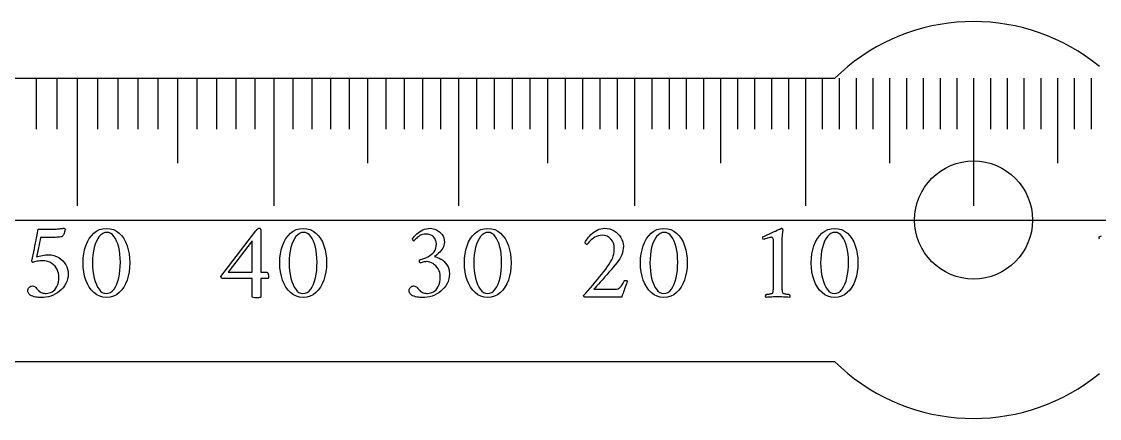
# Model space of a CAD drawing. Header units: millimetres. Extents: x -76 to 76, y -7 to 7.
# Drawn here: x -35.74 to 4.72, y -7.45 to 7.45 of the extents above; entities that cross this region are included whole.
import ezdxf

# ---------------------------------------------------------------- set-up
doc = ezdxf.new("R2010")
doc.units = ezdxf.units.MM
for name, color, linetype in [('CUT_INNER', 6, 'Continuous'), ('CUT_OUTER', 1, 'Continuous'), ('ENGRAVE', 7, 'Continuous'), ('ENGRAVE_FINE', 8, 'Continuous'), ('GUIDE', 3, 'Continuous'), ('TEXT', 5, 'Continuous')]:
    doc.layers.add(name, color=color, linetype=linetype)

msp = doc.modelspace()

# ---------------------------------------------------------------- linework, layer by layer
at = {"layer": 'CUT_INNER'}
msp.add_circle((0, 0), 2.2145, dxfattribs=at)
at = {"layer": 'CUT_OUTER'}
msp.add_lwpolyline([(-4.725, -5.7574), (-5.2075, -5.32), (-76, -5.32), (-76, 5.32), (-5.2075, 5.32), (-4.725, 5.7574)], dxfattribs=at)
for start, end in [(50.625, 129.375), (230.625, 309.375)]:
    msp.add_arc((0, 0), 7.448, start, end, dxfattribs=at)
at = {"layer": 'ENGRAVE'}
for points in [[(-33.6441, 5.32), (-33.6441, 0.532)], [(-29.8855, 5.32), (-29.8855, 2.128)], [(-26.2605, 5.32), (-26.2605, 0.532)], [(-22.7488, 5.32), (-22.7488, 2.128)], [(-19.3325, 5.32), (-19.3325, 0.532)], [(-15.9953, 5.32), (-15.9953, 2.128)], [(-12.722, 5.32), (-12.722, 0.532)], [(-9.4987, 5.32), (-9.4987, 2.128)], [(-6.3123, 5.32), (-6.3123, 0.532)], [(-3.1501, 5.32), (-3.1501, 2.128)], [(0, 5.32), (0, 0.532)], [(0, 5.32), (0, 0.532)], [(3.1501, 5.32), (3.1501, 2.128)]]:
    msp.add_lwpolyline(points, dxfattribs=at)
at = {"layer": 'ENGRAVE_FINE'}
for points in [[(-35.1899, 5.32), (-35.1899, 3.4048)], [(-34.4138, 5.32), (-34.4138, 3.4048)], [(-32.8806, 5.32), (-32.8806, 3.4048)], [(-32.1232, 5.32), (-32.1232, 3.4048)], [(-31.3717, 5.32), (-31.3717, 3.4048)], [(-30.6259, 5.32), (-30.6259, 3.4048)], [(-29.1505, 5.32), (-29.1505, 3.4048)], [(-28.4206, 5.32), (-28.4206, 3.4048)], [(-27.6958, 5.32), (-27.6958, 3.4048)], [(-26.9758, 5.32), (-26.9758, 3.4048)], [(-25.5497, 5.32), (-25.5497, 3.4048)], [(-24.8432, 5.32), (-24.8432, 3.4048)], [(-24.1411, 5.32), (-24.1411, 3.4048)], [(-23.443, 5.32), (-23.443, 3.4048)], [(-22.0585, 5.32), (-22.0585, 3.4048)], [(-21.3718, 5.32), (-21.3718, 3.4048)], [(-20.6887, 5.32), (-20.6887, 3.4048)], [(-20.009, 5.32), (-20.009, 3.4048)], [(-18.6593, 5.32), (-18.6593, 3.4048)], [(-17.989, 5.32), (-17.989, 3.4048)], [(-17.3217, 5.32), (-17.3217, 3.4048)], [(-16.6571, 5.32), (-16.6571, 3.4048)], [(-15.336, 5.32), (-15.336, 3.4048)], [(-14.6791, 5.32), (-14.6791, 3.4048)], [(-14.0245, 5.32), (-14.0245, 3.4048)], [(-13.3722, 5.32), (-13.3722, 3.4048)], [(-12.0738, 5.32), (-12.0738, 3.4048)], [(-11.4274, 5.32), (-11.4274, 3.4048)], [(-10.7829, 5.32), (-10.7829, 3.4048)], [(-10.14, 5.32), (-10.14, 3.4048)], [(-8.8589, 5.32), (-8.8589, 3.4048)], [(-8.2205, 5.32), (-8.2205, 3.4048)], [(-7.5833, 5.32), (-7.5833, 3.4048)], [(-6.9473, 5.32), (-6.9473, 3.4048)], [(-5.6783, 5.32), (-5.6783, 3.4048)], [(-5.0452, 5.32), (-5.0452, 3.4048)], [(-4.4129, 5.32), (-4.4129, 3.4048)], [(-3.7812, 5.32), (-3.7812, 3.4048)], [(-2.5195, 5.32), (-2.5195, 3.4048)], [(-1.8893, 5.32), (-1.8893, 3.4048)], [(-1.2594, 5.32), (-1.2594, 3.4048)], [(-0.6296, 5.32), (-0.6296, 3.4048)], [(0.6296, 5.32), (0.6296, 3.4048)], [(1.2594, 5.32), (1.2594, 3.4048)], [(1.8893, 5.32), (1.8893, 3.4048)], [(2.5195, 5.32), (2.5195, 3.4048)], [(3.7812, 5.32), (3.7812, 3.4048)], [(4.4129, 5.32), (4.4129, 3.4048)]]:
    msp.add_lwpolyline(points, dxfattribs=at)
at = {"layer": 'GUIDE'}
msp.add_lwpolyline([(-76, 0), (76, 0)], dxfattribs=at)
at = {"layer": 'TEXT'}
for points in [[(-34.7397, -1.3043), (-34.6247, -1.311), (-34.5188, -1.331), (-34.4219, -1.3645), (-34.334, -1.4113), (-34.2553, -1.4684), (-34.1862, -1.5323), (-34.1266, -1.6033), (-34.0766, -1.6811), (-34.0369, -1.7631), (-34.0086, -1.8464), (-33.9916, -1.9309), (-33.986, -2.0168), (-33.9915, -2.1173), (-34.0081, -2.2129), (-34.0358, -2.3037), (-34.0745, -2.3895), (-34.1224, -2.4699), (-34.1775, -2.544), (-34.2398, -2.6119), (-34.3093, -2.6737), (-34.3846, -2.7289), (-34.4642, -2.7772), (-34.5483, -2.8185), (-34.6367, -2.8529), (-34.7278, -2.8799), (-34.82, -2.8992), (-34.9132, -2.9108), (-35.0074, -2.9147), (-35.049, -2.9133), (-35.0954, -2.909), (-35.1468, -2.9019), (-35.203, -2.892), (-35.2603, -2.879), (-35.3147, -2.8627), (-35.3664, -2.843), (-35.4151, -2.8199), (-35.4244, -2.8117), (-35.4357, -2.7993), (-35.4491, -2.7829), (-35.4646, -2.7623), (-35.479, -2.7394), (-35.4893, -2.7159), (-35.4955, -2.692), (-35.4975, -2.6676), (-35.4943, -2.6264), (-35.4846, -2.5893), (-35.4686, -2.5563), (-35.446, -2.5275), (-35.4194, -2.5041), (-35.3909, -2.4874), (-35.3607, -2.4773), (-35.3286, -2.474), (-35.2897, -2.478), (-35.255, -2.4899), (-35.2248, -2.5099), (-35.1989, -2.5378), (-35.1751, -2.5688), (-35.151, -2.598), (-35.1267, -2.6255), (-35.1021, -2.6511), (-35.0719, -2.6777), (-35.0388, -2.7), (-35.0029, -2.7179), (-34.9641, -2.7314), (-34.9241, -2.7413), (-34.8843, -2.7484), (-34.8448, -2.7526), (-34.8056, -2.754), (-34.7519, -2.7503), (-34.698, -2.7391), (-34.6438, -2.7205), (-34.5893, -2.6943), (-34.537, -2.6596), (-34.4889, -2.615), (-34.4453, -2.5607), (-34.4061, -2.4966), (-34.3736, -2.4218), (-34.3505, -2.3355), (-34.3366, -2.2375), (-34.3319, -2.128), (-34.3359, -2.0635), (-34.3479, -1.9977), (-34.3678, -1.9307), (-34.3958, -1.8623), (-34.4324, -1.7959), (-34.4787, -1.7347), (-34.5344, -1.6785), (-34.5996, -1.6276), (-34.6756, -1.5852), (-34.7634, -1.555), (-34.863, -1.5368), (-34.9744, -1.5308), (-35.0102, -1.5319), (-35.0517, -1.5354), (-35.0988, -1.5412), (-35.1515, -1.5493), (-35.2033, -1.559), (-35.2473, -1.5694), (-35.2836, -1.5806), (-35.3122, -1.5926), (-35.3182, -1.5914), (-35.324, -1.5879), (-35.3296, -1.5821), (-35.3348, -1.574), (-35.3393, -1.5646), (-35.3426, -1.555), (-35.3445, -1.5451), (-35.3451, -1.5349), (-35.3225, -1.4216), (-35.2998, -1.3084), (-35.2772, -1.1951), (-35.2545, -1.0818), (-35.2322, -0.9705), (-35.2108, -0.863), (-35.19, -0.7594), (-35.1701, -0.6597), (-35.1517, -0.5664), (-35.1356, -0.4821), (-35.1218, -0.4068), (-35.1104, -0.3405), (-34.5173, -0.3405), (-34.4758, -0.34), (-34.4339, -0.3384), (-34.3914, -0.3358), (-34.3484, -0.3322), (-34.307, -0.328), (-34.2691, -0.3235), (-34.2349, -0.3187), (-34.2042, -0.3137), (-34.179, -0.3092), (-34.161, -0.306), (-34.1502, -0.3041), (-34.1466, -0.3034), (-34.1367, -0.3093), (-34.1275, -0.3147), (-34.1192, -0.3196), (-34.1116, -0.324), (-34.1053, -0.3286), (-34.1008, -0.3343), (-34.0981, -0.341), (-34.0972, -0.3487), (-34.0981, -0.3573), (-34.1008, -0.3709), (-34.1053, -0.3893), (-34.1116, -0.4126), (-34.1196, -0.4389), (-34.1291, -0.4666), (-34.1401, -0.4956), (-34.1528, -0.5258), (-34.1668, -0.5557), (-34.1821, -0.5835), (-34.1987, -0.6092), (-34.2166, -0.6329), (-34.2598, -0.637), (-34.3072, -0.6411), (-34.3587, -0.6453), (-34.4143, -0.6494), (-34.4745, -0.653), (-34.5399, -0.6556), (-34.6104, -0.6571), (-34.6861, -0.6576), (-35.0239, -0.6576), (-35.0423, -0.7486), (-35.0604, -0.8404), (-35.0783, -0.9329), (-35.0959, -1.0262), (-35.1136, -1.1188), (-35.1315, -1.209), (-35.1496, -1.2969), (-35.168, -1.3825), (-35.1236, -1.3667), (-35.0728, -1.3521), (-35.0155, -1.3389), (-34.9518, -1.3269), (-34.8883, -1.317), (-34.8318, -1.3099), (-34.7823, -1.3057), (-34.7397, -1.3043)], [(-32.5485, -0.3158), (-32.412, -0.3268), (-32.2865, -0.36), (-32.172, -0.4154), (-32.0687, -0.4929), (-31.9768, -0.5888), (-31.8967, -0.6993), (-31.8285, -0.8246), (-31.7721, -0.9645), (-31.728, -1.1152), (-31.6965, -1.2729), (-31.6775, -1.4375), (-31.6712, -1.609), (-31.6777, -1.7806), (-31.697, -1.9452), (-31.7292, -2.1029), (-31.7742, -2.2536), (-31.8315, -2.3937), (-31.9003, -2.5193), (-31.9808, -2.6305), (-32.0728, -2.7273), (-32.1759, -2.8057), (-32.2896, -2.8616), (-32.4138, -2.8952), (-32.5485, -2.9064), (-32.6798, -2.8952), (-32.8018, -2.8616), (-32.9146, -2.8057), (-33.0181, -2.7273), (-33.1111, -2.6305), (-33.1926, -2.5193), (-33.2625, -2.3937), (-33.3208, -2.2536), (-33.3667, -2.1029), (-33.3995, -1.9452), (-33.4192, -1.7806), (-33.4258, -1.609), (-33.4194, -1.4375), (-33.4001, -1.2729), (-33.3679, -1.1152), (-33.3228, -0.9645), (-33.2654, -0.8246), (-33.1962, -0.6993), (-33.1151, -0.5888), (-33.0222, -0.4929), (-32.9184, -0.4154), (-32.8049, -0.36), (-32.6816, -0.3268), (-32.5485, -0.3158)], [(-26.8206, -0.3034), (-26.8053, -0.305), (-26.7923, -0.3096), (-26.7816, -0.3173), (-26.7732, -0.3281), (-26.7669, -0.3405), (-26.7624, -0.3528), (-26.7597, -0.3652), (-26.7588, -0.3775), (-26.7588, -1.9633), (-26.5199, -1.9633), (-26.5099, -1.9663), (-26.5004, -1.9756), (-26.4914, -1.9911), (-26.4829, -2.0127), (-26.4757, -2.0384), (-26.4705, -2.0662), (-26.4674, -2.0961), (-26.4664, -2.128), (-26.4672, -2.1491), (-26.4695, -2.1671), (-26.4733, -2.1821), (-26.4787, -2.1939), (-26.7588, -2.1939), (-26.7588, -2.8982), (-26.7605, -2.8988), (-26.7655, -2.9008), (-26.7739, -2.904), (-26.7856, -2.9085), (-26.8048, -2.913), (-26.8355, -2.9162), (-26.8779, -2.9181), (-26.9318, -2.9188), (-26.9949, -2.9167), (-27.0399, -2.9106), (-27.0669, -2.9003), (-27.076, -2.8858), (-27.076, -2.1939), (-28.2086, -2.1939), (-28.2183, -2.1871), (-28.2266, -2.179), (-28.2337, -2.1696), (-28.2395, -2.1589), (-28.244, -2.1479), (-28.2472, -2.1378), (-28.2491, -2.1284), (-28.2498, -2.1198), (-26.94, -0.4064), (-26.9287, -0.3931), (-26.9153, -0.3781), (-26.8999, -0.3612), (-26.8824, -0.3425), (-26.8646, -0.3254), (-26.8484, -0.3132), (-26.8337, -0.3059), (-26.8206, -0.3034)], [(-25.1649, -0.3158), (-25.0283, -0.3268), (-24.9028, -0.36), (-24.7884, -0.4154), (-24.685, -0.4929), (-24.5931, -0.5888), (-24.5131, -0.6993), (-24.4449, -0.8246), (-24.3885, -0.9645), (-24.3444, -1.1152), (-24.3128, -1.2729), (-24.2939, -1.4375), (-24.2876, -1.609), (-24.294, -1.7806), (-24.3133, -1.9452), (-24.3455, -2.1029), (-24.3906, -2.2536), (-24.4478, -2.3937), (-24.5167, -2.5193), (-24.5971, -2.6305), (-24.6892, -2.7273), (-24.7923, -2.8057), (-24.9059, -2.8616), (-25.0301, -2.8952), (-25.1649, -2.9064), (-25.2962, -2.8952), (-25.4182, -2.8616), (-25.5309, -2.8057), (-25.6344, -2.7273), (-25.7275, -2.6305), (-25.8089, -2.5193), (-25.8788, -2.3937), (-25.9371, -2.2536), (-25.9831, -2.1029), (-26.0159, -1.9452), (-26.0356, -1.7806), (-26.0422, -1.609), (-26.0357, -1.4375), (-26.0164, -1.2729), (-25.9842, -1.1152), (-25.9392, -0.9645), (-25.8818, -0.8246), (-25.8125, -0.6993), (-25.7315, -0.5888), (-25.6385, -0.4929), (-25.5348, -0.4154), (-25.4213, -0.36), (-25.298, -0.3268), (-25.1649, -0.3158)], [(-20.391, -0.3116), (-20.3383, -0.3154), (-20.2829, -0.3266), (-20.225, -0.3452), (-20.1645, -0.3714), (-20.1049, -0.4047), (-20.0497, -0.445), (-19.9989, -0.4922), (-19.9524, -0.5464), (-19.9137, -0.6072), (-19.886, -0.6741), (-19.8694, -0.7472), (-19.8638, -0.8265), (-19.8678, -0.889), (-19.8798, -0.949), (-19.8998, -1.0064), (-19.9277, -1.0613), (-19.9612, -1.113), (-19.9977, -1.1611), (-20.0373, -1.2057), (-20.0801, -1.2466), (-20.1232, -1.2837), (-20.164, -1.3166), (-20.2025, -1.3454), (-20.2387, -1.3702), (-20.18, -1.3823), (-20.1192, -1.4021), (-20.0564, -1.4296), (-19.9915, -1.4649), (-19.9281, -1.5077), (-19.8695, -1.5581), (-19.8158, -1.6159), (-19.7671, -1.6811), (-19.7265, -1.7538), (-19.6976, -1.834), (-19.6802, -1.9217), (-19.6744, -2.0168), (-19.6799, -2.1173), (-19.6965, -2.2129), (-19.7242, -2.3037), (-19.7629, -2.3895), (-19.8108, -2.4699), (-19.8659, -2.544), (-19.9282, -2.6119), (-19.9977, -2.6737), (-20.073, -2.7289), (-20.1527, -2.7772), (-20.2367, -2.8185), (-20.3251, -2.8529), (-20.4163, -2.8799), (-20.5084, -2.8992), (-20.6016, -2.9108), (-20.6958, -2.9147), (-20.7374, -2.9133), (-20.7839, -2.909), (-20.8352, -2.9019), (-20.8915, -2.892), (-20.9487, -2.879), (-21.0032, -2.8627), (-21.0548, -2.843), (-21.1036, -2.8199), (-21.1128, -2.8117), (-21.1242, -2.7993), (-21.1376, -2.7829), (-21.153, -2.7623), (-21.1674, -2.7394), (-21.1777, -2.7159), (-21.1839, -2.692), (-21.186, -2.6676), (-21.1827, -2.6264), (-21.1731, -2.5893), (-21.157, -2.5563), (-21.1345, -2.5275), (-21.1078, -2.5041), (-21.0794, -2.4874), (-21.0491, -2.4773), (-21.0171, -2.474), (-20.9781, -2.478), (-20.9435, -2.4899), (-20.9132, -2.5099), (-20.8873, -2.5378), (-20.8635, -2.5688), (-20.8395, -2.598), (-20.8151, -2.6255), (-20.7906, -2.6511), (-20.7603, -2.6777), (-20.7272, -2.7), (-20.6913, -2.7179), (-20.6526, -2.7314), (-20.6126, -2.7413), (-20.5728, -2.7484), (-20.5333, -2.7526), (-20.494, -2.754), (-20.4403, -2.7503), (-20.3864, -2.7391), (-20.3322, -2.7205), (-20.2778, -2.6943), (-20.2254, -2.6596), (-20.1774, -2.615), (-20.1338, -2.5607), (-20.0945, -2.4966), (-20.0621, -2.4218), (-20.0389, -2.3355), (-20.025, -2.2375), (-20.0204, -2.128), (-20.025, -2.0481), (-20.0389, -1.973), (-20.0621, -1.9029), (-20.0945, -1.8376), (-20.1343, -1.778), (-20.1794, -1.7249), (-20.23, -1.6782), (-20.286, -1.6379), (-20.3456, -1.6054), (-20.407, -1.5823), (-20.4702, -1.5684), (-20.5352, -1.5637), (-20.5683, -1.565), (-20.6016, -1.5689), (-20.6352, -1.5753), (-20.6691, -1.5843), (-20.7011, -1.5939), (-20.7293, -1.6018), (-20.7536, -1.6083), (-20.7741, -1.6132), (-20.7849, -1.5959), (-20.7926, -1.5771), (-20.7973, -1.5568), (-20.7988, -1.5349), (-20.7983, -1.5215), (-20.7967, -1.5102), (-20.7942, -1.5009), (-20.7906, -1.4937), (-20.7113, -1.4729), (-20.634, -1.4474), (-20.5589, -1.4173), (-20.4858, -1.3825), (-20.4172, -1.3427), (-20.3555, -1.2976), (-20.3008, -1.247), (-20.2531, -1.191), (-20.2143, -1.1288), (-20.1867, -1.0597), (-20.17, -0.9836), (-20.1645, -0.9006), (-20.1715, -0.8237), (-20.1923, -0.7534), (-20.2271, -0.6898), (-20.2757, -0.6329), (-20.3352, -0.5861), (-20.4024, -0.5526), (-20.4773, -0.5325), (-20.5599, -0.5258), (-20.6217, -0.5296), (-20.6794, -0.5408), (-20.7329, -0.5594), (-20.7823, -0.5855), (-20.8272, -0.6157), (-20.8673, -0.6463), (-20.9024, -0.6774), (-20.9327, -0.7091), (-20.9583, -0.7381), (-20.9795, -0.7611), (-20.9964, -0.7782), (-21.0088, -0.7894), (-21.0171, -0.7876), (-21.0253, -0.7822), (-21.0336, -0.7732), (-21.0418, -0.7606), (-21.049, -0.7462), (-21.0542, -0.7318), (-21.0572, -0.7173), (-21.0583, -0.7029), (-21.0252, -0.6559), (-20.9877, -0.6097), (-20.9459, -0.5643), (-20.8997, -0.5196), (-20.8494, -0.4772), (-20.7952, -0.4383), (-20.7371, -0.403), (-20.6752, -0.3714), (-20.6096, -0.3452), (-20.5403, -0.3266), (-20.4675, -0.3154), (-20.391, -0.3116)], [(-18.237, -0.3158), (-18.1004, -0.3268), (-17.9749, -0.36), (-17.8605, -0.4154), (-17.7571, -0.4929), (-17.6652, -0.5888), (-17.5852, -0.6993), (-17.517, -0.8246), (-17.4606, -0.9645), (-17.4164, -1.1152), (-17.3849, -1.2729), (-17.366, -1.4375), (-17.3597, -1.609), (-17.3661, -1.7806), (-17.3854, -1.9452), (-17.4176, -2.1029), (-17.4626, -2.2536), (-17.5199, -2.3937), (-17.5888, -2.5193), (-17.6692, -2.6305), (-17.7612, -2.7273), (-17.8643, -2.8057), (-17.978, -2.8616), (-18.1022, -2.8952), (-18.237, -2.9064), (-18.3682, -2.8952), (-18.4903, -2.8616), (-18.603, -2.8057), (-18.7065, -2.7273), (-18.7995, -2.6305), (-18.881, -2.5193), (-18.9509, -2.3937), (-19.0092, -2.2536), (-19.0552, -2.1029), (-19.088, -1.9452), (-19.1077, -1.7806), (-19.1142, -1.609), (-19.1078, -1.4375), (-19.0885, -1.2729), (-19.0563, -1.1152), (-19.0113, -0.9645), (-18.9539, -0.8246), (-18.8846, -0.6993), (-18.8035, -0.5888), (-18.7106, -0.4929), (-18.6069, -0.4154), (-18.4933, -0.36), (-18.37, -0.3268), (-18.237, -0.3158)], [(-12.9897, -2.2927), (-13.0106, -2.3438), (-13.0319, -2.3983), (-13.0538, -2.4561), (-13.0762, -2.5172), (-13.0983, -2.5789), (-13.1194, -2.6382), (-13.1395, -2.6952), (-13.1586, -2.7499), (-13.1756, -2.7991), (-13.1895, -2.8395), (-13.2003, -2.8712), (-13.208, -2.8941), (-14.6001, -2.8941), (-14.6064, -2.8893), (-14.613, -2.8833), (-14.6198, -2.8759), (-14.6269, -2.8673), (-14.6332, -2.8584), (-14.6377, -2.8503), (-14.6404, -2.843), (-14.6413, -2.8364), (-14.5564, -2.7407), (-14.4704, -2.6428), (-14.3834, -2.543), (-14.2953, -2.441), (-14.2078, -2.3383), (-14.1224, -2.2361), (-14.0389, -2.1344), (-13.9576, -2.0333), (-13.8801, -1.9344), (-13.8083, -1.8397), (-13.7421, -1.7491), (-13.6817, -1.6626), (-13.6254, -1.5748), (-13.5802, -1.4927), (-13.5461, -1.4162), (-13.5231, -1.3454), (-13.5078, -1.2767), (-13.4968, -1.2064), (-13.4903, -1.1346), (-13.4881, -1.0613), (-13.4959, -0.9624), (-13.5195, -0.8718), (-13.5587, -0.7894), (-13.6137, -0.7153), (-13.6808, -0.654), (-13.7563, -0.6103), (-13.8404, -0.584), (-13.9329, -0.5752), (-14.0106, -0.5796), (-14.0832, -0.5928), (-14.1507, -0.6146), (-14.213, -0.6453), (-14.2699, -0.681), (-14.3211, -0.7184), (-14.3666, -0.7572), (-14.4065, -0.7977), (-14.4405, -0.8363), (-14.4683, -0.8697), (-14.4899, -0.8981), (-14.5054, -0.9212), (-14.5179, -0.9195), (-14.5306, -0.9145), (-14.5436, -0.9062), (-14.5569, -0.8944), (-14.5686, -0.882), (-14.577, -0.8713), (-14.582, -0.8624), (-14.5836, -0.8553), (-14.5748, -0.8336), (-14.5605, -0.8054), (-14.5408, -0.7708), (-14.5157, -0.7297), (-14.4852, -0.6849), (-14.4493, -0.6391), (-14.408, -0.5922), (-14.3612, -0.5444), (-14.3099, -0.4978), (-14.2547, -0.4548), (-14.1956, -0.4154), (-14.1326, -0.3796), (-14.0658, -0.3499), (-13.9952, -0.3286), (-13.9207, -0.3159), (-13.8423, -0.3116), (-13.7477, -0.3177), (-13.6575, -0.3358), (-13.5716, -0.3661), (-13.4901, -0.4084), (-13.415, -0.4603), (-13.348, -0.5191), (-13.2893, -0.5849), (-13.2389, -0.6576), (-13.1983, -0.7351), (-13.1694, -0.8152), (-13.152, -0.8978), (-13.1462, -0.983), (-13.1501, -1.0682), (-13.1617, -1.1508), (-13.181, -1.2309), (-13.208, -1.3084), (-13.2417, -1.3833), (-13.2811, -1.4556), (-13.3262, -1.5254), (-13.3769, -1.5926), (-13.4488, -1.6805), (-13.5246, -1.7712), (-13.6043, -1.8648), (-13.6878, -1.9612), (-13.7721, -2.0575), (-13.8541, -2.1507), (-13.9338, -2.2407), (-14.0111, -2.3278), (-14.0835, -2.409), (-14.1481, -2.4817), (-14.205, -2.5459), (-14.2542, -2.6017), (-13.4551, -2.6017), (-13.3981, -2.5969), (-13.3465, -2.5826), (-13.3003, -2.5588), (-13.2595, -2.5255), (-13.222, -2.4823), (-13.1859, -2.4292), (-13.151, -2.366), (-13.1174, -2.2927), (-13.1115, -2.2819), (-13.1019, -2.2742), (-13.0888, -2.2696), (-13.0721, -2.268), (-13.0649, -2.2686), (-13.0556, -2.2701), (-13.0443, -2.2727), (-13.0309, -2.2763), (-13.0175, -2.2804), (-13.0062, -2.2845), (-12.9969, -2.2886), (-12.9897, -2.2927)], [(-11.6264, -0.3158), (-11.4899, -0.3268), (-11.3644, -0.36), (-11.2499, -0.4154), (-11.1466, -0.4929), (-11.0547, -0.5888), (-10.9746, -0.6993), (-10.9064, -0.8246), (-10.85, -0.9645), (-10.8059, -1.1152), (-10.7744, -1.2729), (-10.7554, -1.4375), (-10.7491, -1.609), (-10.7556, -1.7806), (-10.7749, -1.9452), (-10.807, -2.1029), (-10.8521, -2.2536), (-10.9094, -2.3937), (-10.9782, -2.5193), (-11.0587, -2.6305), (-11.1507, -2.7273), (-11.2538, -2.8057), (-11.3675, -2.8616), (-11.4917, -2.8952), (-11.6264, -2.9064), (-11.7577, -2.8952), (-11.8797, -2.8616), (-11.9925, -2.8057), (-12.0959, -2.7273), (-12.189, -2.6305), (-12.2705, -2.5193), (-12.3404, -2.3937), (-12.3987, -2.2536), (-12.4446, -2.1029), (-12.4774, -1.9452), (-12.4971, -1.7806), (-12.5037, -1.609), (-12.4973, -1.4375), (-12.478, -1.2729), (-12.4458, -1.1152), (-12.4007, -0.9645), (-12.3433, -0.8246), (-12.2741, -0.6993), (-12.193, -0.5888), (-12.1001, -0.4929), (-11.9963, -0.4154), (-11.8828, -0.36), (-11.7595, -0.3268), (-11.6264, -0.3158)], [(-7.5109, -2.4287), (-7.5109, -0.8018), (-7.512, -0.7619), (-7.5155, -0.7287), (-7.5213, -0.7022), (-7.5294, -0.6823), (-7.5403, -0.6679), (-7.5546, -0.6576), (-7.5722, -0.6514), (-7.5932, -0.6494), (-7.619, -0.6513), (-7.6509, -0.6571), (-7.689, -0.6668), (-7.7333, -0.6803), (-7.7778, -0.6951), (-7.8167, -0.7086), (-7.8499, -0.7208), (-7.8774, -0.7318), (-7.8936, -0.7166), (-7.9052, -0.6998), (-7.9122, -0.6816), (-7.9145, -0.6617), (-7.9145, -0.6615), (-7.9145, -0.6607), (-7.9145, -0.6594), (-7.9145, -0.6576), (-7.914, -0.6502), (-7.9124, -0.6442), (-7.9099, -0.6399), (-7.9062, -0.637), (-7.8243, -0.5998), (-7.743, -0.5624), (-7.6626, -0.5247), (-7.5829, -0.4867), (-7.507, -0.4503), (-7.4377, -0.4172), (-7.3752, -0.3875), (-7.3193, -0.3611), (-7.2731, -0.3395), (-7.2395, -0.324), (-7.2186, -0.3147), (-7.2102, -0.3116), (-7.2019, -0.3116), (-7.1924, -0.3132), (-7.1844, -0.3178), (-7.178, -0.3255), (-7.1731, -0.3364), (-7.1693, -0.3482), (-7.1659, -0.359), (-7.1631, -0.3688), (-7.1608, -0.3775), (-7.1618, -0.3839), (-7.1649, -0.4028), (-7.17, -0.4343), (-7.1772, -0.4785), (-7.1844, -0.5342), (-7.1896, -0.6005), (-7.1927, -0.6773), (-7.1937, -0.7647), (-7.1937, -2.4287), (-7.1936, -2.4732), (-7.1932, -2.5162), (-7.1926, -2.5576), (-7.1917, -2.5975), (-7.1897, -2.6349), (-7.186, -2.6686), (-7.1805, -2.6987), (-7.1731, -2.7252), (-7.1662, -2.7353), (-7.1536, -2.7448), (-7.1353, -2.7538), (-7.1113, -2.7623), (-7.0842, -2.7699), (-7.0562, -2.7762), (-7.0275, -2.7812), (-6.9981, -2.7849), (-6.9704, -2.7876), (-6.9471, -2.7896), (-6.9282, -2.7907), (-6.9136, -2.7911), (-6.9081, -2.8009), (-6.9039, -2.8138), (-6.9009, -2.8297), (-6.8992, -2.8488), (-6.8994, -2.8678), (-6.9018, -2.8838), (-6.9066, -2.8967), (-6.9136, -2.9064), (-6.9741, -2.9024), (-7.0321, -2.8987), (-7.0874, -2.8952), (-7.1402, -2.892), (-7.1927, -2.8893), (-7.2473, -2.8874), (-7.3039, -2.8862), (-7.3626, -2.8858), (-7.419, -2.8862), (-7.4728, -2.8874), (-7.524, -2.8893), (-7.5726, -2.892), (-7.6218, -2.8952), (-7.6746, -2.8987), (-7.7309, -2.9024), (-7.7909, -2.9064), (-7.798, -2.8967), (-7.8028, -2.8838), (-7.8052, -2.8678), (-7.8053, -2.8488), (-7.8037, -2.8297), (-7.8007, -2.8138), (-7.7965, -2.8009), (-7.7909, -2.7911), (-7.7764, -2.7907), (-7.7575, -2.7896), (-7.7342, -2.7876), (-7.7065, -2.7849), (-7.677, -2.7812), (-7.6483, -2.7762), (-7.6204, -2.7699), (-7.5932, -2.7623), (-7.5695, -2.7538), (-7.552, -2.7448), (-7.5407, -2.7353), (-7.5356, -2.7252), (-7.5281, -2.6987), (-7.5222, -2.6686), (-7.5178, -2.6349), (-7.515, -2.5975), (-7.5132, -2.5576), (-7.5119, -2.5162), (-7.5111, -2.4732), (-7.5109, -2.4287)], [(-5.2167, -0.3158), (-5.0802, -0.3268), (-4.9547, -0.36), (-4.8403, -0.4154), (-4.7369, -0.4929), (-4.645, -0.5888), (-4.5649, -0.6993), (-4.4967, -0.8246), (-4.4404, -0.9645), (-4.3962, -1.1152), (-4.3647, -1.2729), (-4.3458, -1.4375), (-4.3394, -1.609), (-4.3459, -1.7806), (-4.3652, -1.9452), (-4.3974, -2.1029), (-4.4424, -2.2536), (-4.4997, -2.3937), (-4.5685, -2.5193), (-4.649, -2.6305), (-4.741, -2.7273), (-4.8441, -2.8057), (-4.9578, -2.8616), (-5.082, -2.8952), (-5.2167, -2.9064), (-5.348, -2.8952), (-5.47, -2.8616), (-5.5828, -2.8057), (-5.6863, -2.7273), (-5.7793, -2.6305), (-5.8608, -2.5193), (-5.9307, -2.3937), (-5.989, -2.2536), (-6.0349, -2.1029), (-6.0678, -1.9452), (-6.0875, -1.7806), (-6.094, -1.609), (-6.0876, -1.4375), (-6.0683, -1.2729), (-6.0361, -1.1152), (-5.991, -0.9645), (-5.9336, -0.8246), (-5.8644, -0.6993), (-5.7833, -0.5888), (-5.6904, -0.4929), (-5.5866, -0.4154), (-5.4731, -0.36), (-5.3498, -0.3268), (-5.2167, -0.3158)], [(-32.5279, -0.464), (-32.6094, -0.4737), (-32.685, -0.5027), (-32.7546, -0.5509), (-32.8183, -0.6185), (-32.8756, -0.7023), (-32.9259, -0.7992), (-32.9693, -0.9092), (-33.0057, -1.0324), (-33.0345, -1.1658), (-33.0551, -1.3063), (-33.0675, -1.4541), (-33.0716, -1.609), (-33.0675, -1.7623), (-33.0551, -1.9092), (-33.0345, -2.0496), (-33.0057, -2.1836), (-32.9698, -2.3078), (-32.928, -2.4189), (-32.8802, -2.5168), (-32.8265, -2.6017), (-32.7677, -2.6701), (-32.7045, -2.719), (-32.6369, -2.7484), (-32.565, -2.7582), (-32.4782, -2.7481), (-32.3992, -2.718), (-32.3279, -2.6678), (-32.2643, -2.5975), (-32.2083, -2.5105), (-32.1598, -2.4101), (-32.1188, -2.2964), (-32.0852, -2.1692), (-32.059, -2.0325), (-32.0404, -1.8901), (-32.0292, -1.7421), (-32.0254, -1.5884), (-32.0294, -1.4339), (-32.0414, -1.2873), (-32.0614, -1.1486), (-32.0893, -1.018), (-32.1243, -0.8978), (-32.1655, -0.7904), (-32.2128, -0.696), (-32.2664, -0.6144), (-32.3252, -0.5486), (-32.3884, -0.5016), (-32.456, -0.4734), (-32.5279, -0.464)], [(-27.076, -0.7853), (-27.978, -1.9633), (-27.076, -1.9633)], [(-25.1443, -0.464), (-25.2258, -0.4737), (-25.3013, -0.5027), (-25.3709, -0.5509), (-25.4347, -0.6185), (-25.4919, -0.7023), (-25.5423, -0.7992), (-25.5856, -0.9092), (-25.6221, -1.0324), (-25.6509, -1.1658), (-25.6715, -1.3063), (-25.6838, -1.4541), (-25.688, -1.609), (-25.6838, -1.7623), (-25.6715, -1.9092), (-25.6509, -2.0496), (-25.6221, -2.1836), (-25.5861, -2.3078), (-25.5443, -2.4189), (-25.4966, -2.5168), (-25.4429, -2.6017), (-25.3841, -2.6701), (-25.3209, -2.719), (-25.2533, -2.7484), (-25.1814, -2.7582), (-25.0946, -2.7481), (-25.0156, -2.718), (-24.9443, -2.6678), (-24.8807, -2.5975), (-24.8247, -2.5105), (-24.7762, -2.4101), (-24.7351, -2.2964), (-24.7015, -2.1692), (-24.6754, -2.0325), (-24.6567, -1.8901), (-24.6455, -1.7421), (-24.6418, -1.5884), (-24.6458, -1.4339), (-24.6578, -1.2873), (-24.6777, -1.1486), (-24.7056, -1.018), (-24.7406, -0.8978), (-24.7818, -0.7904), (-24.8292, -0.696), (-24.8827, -0.6144), (-24.9416, -0.5486), (-25.0048, -0.5016), (-25.0723, -0.4734), (-25.1443, -0.464)], [(-18.2164, -0.464), (-18.2978, -0.4737), (-18.3734, -0.5027), (-18.443, -0.5509), (-18.5067, -0.6185), (-18.564, -0.7023), (-18.6143, -0.7992), (-18.6577, -0.9092), (-18.6941, -1.0324), (-18.723, -1.1658), (-18.7436, -1.3063), (-18.7559, -1.4541), (-18.76, -1.609), (-18.7559, -1.7623), (-18.7436, -1.9092), (-18.723, -2.0496), (-18.6941, -2.1836), (-18.6582, -2.3078), (-18.6164, -2.4189), (-18.5686, -2.5168), (-18.515, -2.6017), (-18.4562, -2.6701), (-18.393, -2.719), (-18.3254, -2.7484), (-18.2534, -2.7582), (-18.1667, -2.7481), (-18.0877, -2.718), (-18.0163, -2.6678), (-17.9528, -2.5975), (-17.8968, -2.5105), (-17.8483, -2.4101), (-17.8072, -2.2964), (-17.7736, -2.1692), (-17.7475, -2.0325), (-17.7288, -1.8901), (-17.7176, -1.7421), (-17.7139, -1.5884), (-17.7179, -1.4339), (-17.7298, -1.2873), (-17.7498, -1.1486), (-17.7777, -1.018), (-17.8127, -0.8978), (-17.8539, -0.7904), (-17.9013, -0.696), (-17.9548, -0.6144), (-18.0136, -0.5486), (-18.0768, -0.5016), (-18.1444, -0.4734), (-18.2164, -0.464)], [(-11.6058, -0.464), (-11.6873, -0.4737), (-11.7628, -0.5027), (-11.8325, -0.5509), (-11.8962, -0.6185), (-11.9535, -0.7023), (-12.0038, -0.7992), (-12.0472, -0.9092), (-12.0836, -1.0324), (-12.1124, -1.1658), (-12.133, -1.3063), (-12.1454, -1.4541), (-12.1495, -1.609), (-12.1454, -1.7623), (-12.133, -1.9092), (-12.1124, -2.0496), (-12.0836, -2.1836), (-12.0477, -2.3078), (-12.0059, -2.4189), (-11.9581, -2.5168), (-11.9044, -2.6017), (-11.8456, -2.6701), (-11.7824, -2.719), (-11.7148, -2.7484), (-11.6429, -2.7582), (-11.5561, -2.7481), (-11.4771, -2.718), (-11.4058, -2.6678), (-11.3422, -2.5975), (-11.2862, -2.5105), (-11.2377, -2.4101), (-11.1967, -2.2964), (-11.1631, -2.1692), (-11.1369, -2.0325), (-11.1183, -1.8901), (-11.1071, -1.7421), (-11.1033, -1.5884), (-11.1073, -1.4339), (-11.1193, -1.2873), (-11.1392, -1.1486), (-11.1672, -1.018), (-11.2022, -0.8978), (-11.2434, -0.7904), (-11.2907, -0.696), (-11.3443, -0.6144), (-11.4031, -0.5486), (-11.4663, -0.5016), (-11.5339, -0.4734), (-11.6058, -0.464)], [(-5.1961, -0.464), (-5.2776, -0.4737), (-5.3532, -0.5027), (-5.4228, -0.5509), (-5.4865, -0.6185), (-5.5438, -0.7023), (-5.5941, -0.7992), (-5.6375, -0.9092), (-5.6739, -1.0324), (-5.7027, -1.1658), (-5.7233, -1.3063), (-5.7357, -1.4541), (-5.7398, -1.609), (-5.7357, -1.7623), (-5.7233, -1.9092), (-5.7027, -2.0496), (-5.6739, -2.1836), (-5.638, -2.3078), (-5.5962, -2.4189), (-5.5484, -2.5168), (-5.4947, -2.6017), (-5.4359, -2.6701), (-5.3727, -2.719), (-5.3052, -2.7484), (-5.2332, -2.7582), (-5.1465, -2.7481), (-5.0674, -2.718), (-4.9961, -2.6678), (-4.9325, -2.5975), (-4.8766, -2.5105), (-4.828, -2.4101), (-4.787, -2.2964), (-4.7534, -2.1692), (-4.7272, -2.0325), (-4.7086, -1.8901), (-4.6974, -1.7421), (-4.6937, -1.5884), (-4.6976, -1.4339), (-4.7096, -1.2873), (-4.7296, -1.1486), (-4.7575, -1.018), (-4.7925, -0.8978), (-4.8337, -0.7904), (-4.8811, -0.696), (-4.9346, -0.6144), (-4.9934, -0.5486), (-5.0566, -0.5016), (-5.1242, -0.4734), (-5.1961, -0.464)]]:
    msp.add_lwpolyline(points, close=True, dxfattribs=at)
msp.add_lwpolyline([(4.731, -0.7166), (4.7194, -0.6998), (4.7124, -0.6816), (4.7101, -0.6617), (4.7101, -0.6615), (4.7101, -0.6607), (4.7101, -0.6594), (4.7101, -0.6576), (4.7106, -0.6502), (4.7122, -0.6442), (4.7148, -0.6399), (4.7184, -0.637), (4.8004, -0.5998)], dxfattribs=at)

doc.saveas('drawing.dxf')
